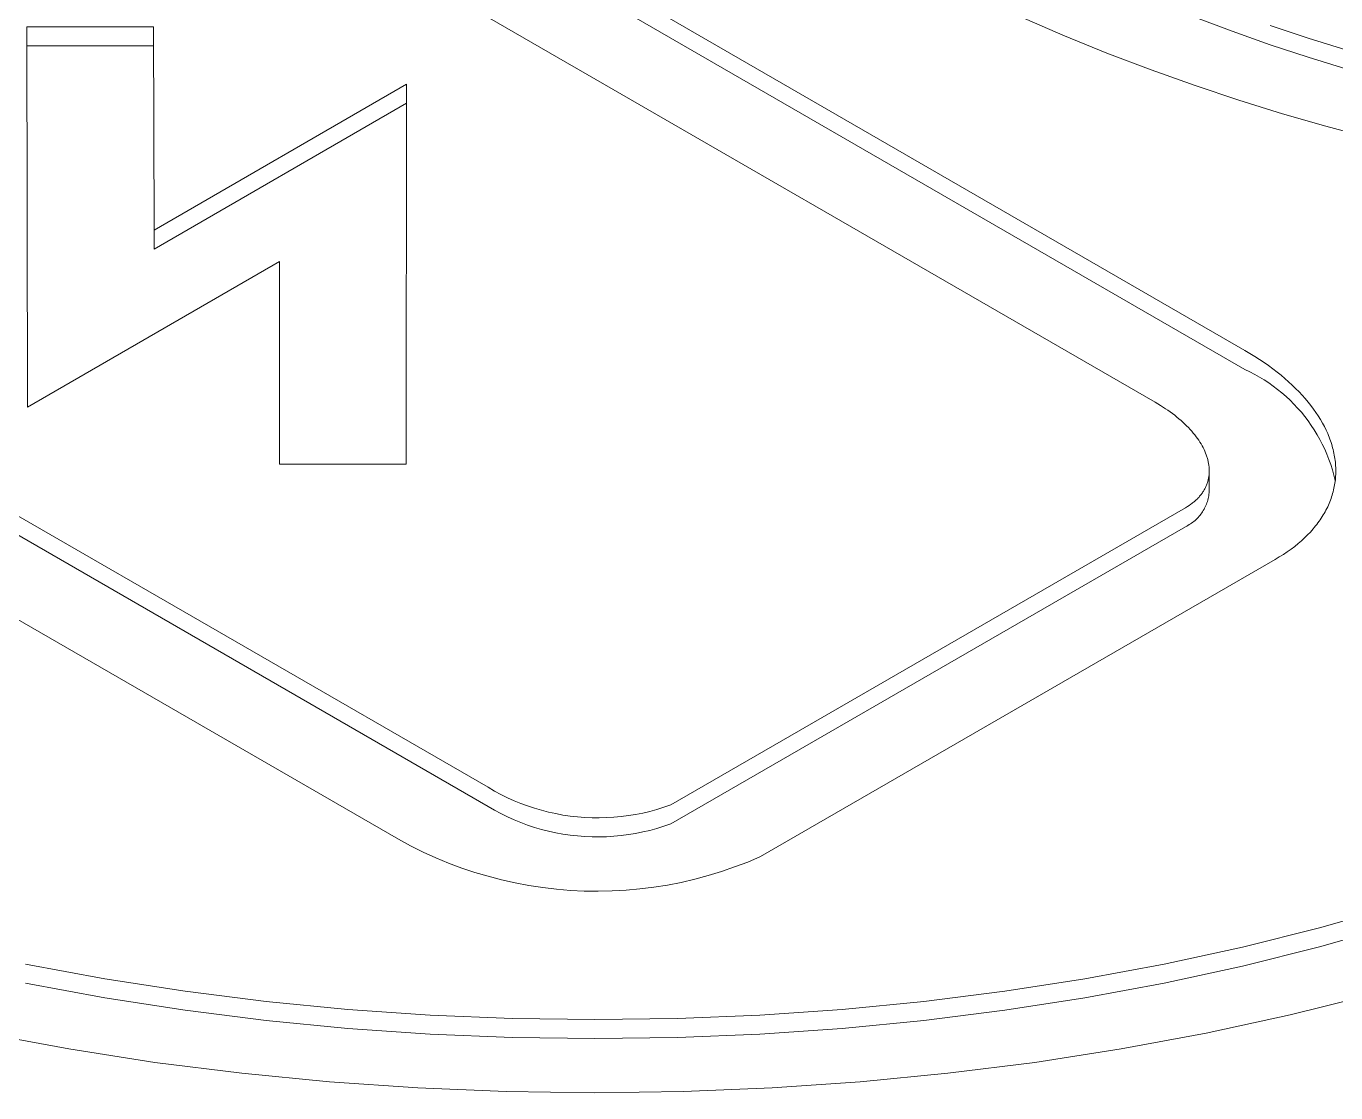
# Model space of a CAD drawing. Header units: millimetres. Extents: x -208 to 4974, y -28 to 3137.
# Drawn here: x 4686.42 to 4698.86, y 1194.42 to 1204.55 of the extents above; entities that cross this region are included whole.
import ezdxf

# ---------------------------------------------------------------- set-up
doc = ezdxf.new("R2010")
doc.units = ezdxf.units.MM
doc.layers.add('ZANO_R', color=7, linetype='Continuous', lineweight=0)

msp = doc.modelspace()

# ---------------------------------------------------------------- linework, layer by layer
at = {"layer": 'ZANO_R'}
for p, q in [((4686.504, 1208.104), (4697.994, 1201.47)), ((4686.504, 1207.923), (4697.994, 1201.289)), ((4697.143, 1200.978), (4685.652, 1207.612)), ((4696.267, 1204.464), (4695.85, 1204.643)), ((4697.509, 1204.636), (4697.872, 1204.501)), ((4686.43, 1204.542), (4687.634, 1204.543)), ((4686.438, 1200.931), (4686.43, 1204.542)), ((4687.634, 1204.543), (4687.638, 1202.611)), ((4697.872, 1204.501), (4698.234, 1204.373)), ((4698.234, 1204.554), (4698.594, 1204.435)), ((4696.685, 1204.294), (4696.267, 1204.464)), ((4698.234, 1204.373), (4698.594, 1204.254)), ((4698.594, 1204.435), (4698.952, 1204.324)), ((4686.43, 1204.361), (4687.634, 1204.362)), ((4697.103, 1204.134), (4696.685, 1204.294)), ((4698.594, 1204.254), (4698.952, 1204.144)), ((4697.521, 1203.985), (4697.103, 1204.134)), ((4679.319, 1203.956), (4690.809, 1197.322)), ((4687.638, 1202.611), (4690.035, 1203.998)), ((4690.035, 1203.998), (4690.032, 1200.39)), ((4697.937, 1203.846), (4697.521, 1203.985)), ((4679.319, 1203.775), (4690.809, 1197.141)), ((4687.638, 1202.43), (4690.035, 1203.817)), ((4698.352, 1203.717), (4697.937, 1203.846)), ((4698.764, 1203.598), (4698.352, 1203.717)), ((4699.172, 1203.49), (4698.764, 1203.598)), ((4689.958, 1196.83), (4678.467, 1203.464)), ((4687.638, 1202.611), (4687.638, 1202.43)), ((4688.829, 1202.316), (4686.438, 1200.931)), ((4688.828, 1200.39), (4688.829, 1202.316)), ((4697.994, 1201.47), (4698.041, 1201.442)), ((4698.041, 1201.442), (4698.088, 1201.413)), ((4698.088, 1201.413), (4698.132, 1201.384)), ((4697.994, 1201.289), (4698.041, 1201.267)), ((4698.041, 1201.267), (4698.087, 1201.243)), ((4698.132, 1201.384), (4698.176, 1201.355)), ((4698.176, 1201.355), (4698.218, 1201.326)), ((4698.218, 1201.326), (4698.259, 1201.296)), ((4698.259, 1201.296), (4698.299, 1201.265)), ((4698.299, 1201.265), (4698.337, 1201.235)), ((4698.087, 1201.243), (4698.133, 1201.217)), ((4698.133, 1201.217), (4698.177, 1201.19)), ((4698.177, 1201.19), (4698.221, 1201.161)), ((4698.221, 1201.161), (4698.263, 1201.131)), ((4698.337, 1201.235), (4698.374, 1201.204)), ((4698.374, 1201.204), (4698.409, 1201.173)), ((4698.409, 1201.173), (4698.443, 1201.141)), ((4698.443, 1201.141), (4698.476, 1201.109)), ((4698.263, 1201.131), (4698.305, 1201.1)), ((4698.305, 1201.1), (4698.345, 1201.067)), ((4698.345, 1201.067), (4698.385, 1201.033)), ((4698.385, 1201.033), (4698.423, 1200.997)), ((4698.476, 1201.109), (4698.508, 1201.077)), ((4698.508, 1201.077), (4698.538, 1201.045)), ((4698.538, 1201.045), (4698.567, 1201.013)), ((4697.193, 1200.948), (4697.143, 1200.978)), ((4697.24, 1200.917), (4697.193, 1200.948)), ((4697.263, 1200.902), (4697.24, 1200.917)), ((4697.286, 1200.886), (4697.263, 1200.902)), ((4698.423, 1200.997), (4698.46, 1200.96)), ((4698.46, 1200.96), (4698.495, 1200.922)), ((4698.495, 1200.922), (4698.53, 1200.883)), ((4698.567, 1201.013), (4698.594, 1200.98)), ((4698.594, 1200.98), (4698.62, 1200.947)), ((4698.62, 1200.947), (4698.645, 1200.914)), ((4698.645, 1200.914), (4698.669, 1200.881)), ((4697.307, 1200.87), (4697.286, 1200.886)), ((4697.328, 1200.854), (4697.307, 1200.87)), ((4697.349, 1200.837), (4697.328, 1200.854)), ((4697.368, 1200.821), (4697.349, 1200.837)), ((4697.388, 1200.804), (4697.368, 1200.821)), ((4697.406, 1200.788), (4697.388, 1200.804)), ((4697.424, 1200.771), (4697.406, 1200.788)), ((4697.441, 1200.754), (4697.424, 1200.771)), ((4698.53, 1200.883), (4698.563, 1200.843)), ((4698.563, 1200.843), (4698.594, 1200.801)), ((4698.594, 1200.801), (4698.624, 1200.758)), ((4698.669, 1200.881), (4698.691, 1200.848)), ((4698.691, 1200.848), (4698.711, 1200.814)), ((4698.711, 1200.814), (4698.731, 1200.781)), ((4698.731, 1200.781), (4698.749, 1200.747)), ((4697.458, 1200.737), (4697.441, 1200.754)), ((4697.474, 1200.72), (4697.458, 1200.737)), ((4697.489, 1200.703), (4697.474, 1200.72)), ((4697.504, 1200.686), (4697.489, 1200.703)), ((4697.518, 1200.669), (4697.504, 1200.686)), ((4697.531, 1200.651), (4697.518, 1200.669)), ((4697.544, 1200.634), (4697.531, 1200.651)), ((4698.624, 1200.758), (4698.653, 1200.715)), ((4698.653, 1200.715), (4698.68, 1200.67)), ((4698.68, 1200.67), (4698.705, 1200.625)), ((4698.749, 1200.747), (4698.765, 1200.713)), ((4698.765, 1200.713), (4698.78, 1200.68)), ((4698.78, 1200.68), (4698.787, 1200.663)), ((4698.787, 1200.663), (4698.794, 1200.646)), ((4698.794, 1200.646), (4698.801, 1200.629)), ((4697.556, 1200.617), (4697.544, 1200.634)), ((4697.567, 1200.599), (4697.556, 1200.617)), ((4697.578, 1200.582), (4697.567, 1200.599)), ((4697.588, 1200.565), (4697.578, 1200.582)), ((4697.597, 1200.547), (4697.588, 1200.565)), ((4697.606, 1200.53), (4697.597, 1200.547)), ((4697.614, 1200.513), (4697.606, 1200.53)), ((4698.705, 1200.625), (4698.729, 1200.579)), ((4698.729, 1200.579), (4698.752, 1200.532)), ((4698.752, 1200.532), (4698.773, 1200.484)), ((4698.801, 1200.629), (4698.807, 1200.612)), ((4698.807, 1200.612), (4698.812, 1200.595)), ((4698.812, 1200.595), (4698.818, 1200.578)), ((4698.818, 1200.578), (4698.823, 1200.561)), ((4698.823, 1200.561), (4698.827, 1200.544)), ((4698.827, 1200.544), (4698.832, 1200.528)), ((4698.832, 1200.528), (4698.836, 1200.511)), ((4697.621, 1200.495), (4697.614, 1200.513)), ((4697.627, 1200.478), (4697.621, 1200.495)), ((4697.633, 1200.461), (4697.627, 1200.478)), ((4697.636, 1200.452), (4697.633, 1200.461)), ((4697.639, 1200.444), (4697.636, 1200.452)), ((4697.641, 1200.435), (4697.639, 1200.444)), ((4697.643, 1200.427), (4697.641, 1200.435)), ((4697.645, 1200.418), (4697.643, 1200.427)), ((4697.647, 1200.41), (4697.645, 1200.418)), ((4697.649, 1200.401), (4697.647, 1200.41)), ((4697.65, 1200.393), (4697.649, 1200.401)), ((4697.652, 1200.384), (4697.65, 1200.393)), ((4698.773, 1200.484), (4698.792, 1200.435)), ((4698.792, 1200.435), (4698.809, 1200.386)), ((4698.836, 1200.511), (4698.839, 1200.494)), ((4698.839, 1200.494), (4698.843, 1200.477)), ((4698.843, 1200.477), (4698.846, 1200.46)), ((4698.846, 1200.46), (4698.848, 1200.443)), ((4698.848, 1200.443), (4698.851, 1200.426)), ((4698.851, 1200.426), (4698.853, 1200.409)), ((4698.853, 1200.409), (4698.854, 1200.393)), ((4698.854, 1200.393), (4698.855, 1200.376)), ((4690.032, 1200.39), (4688.828, 1200.39)), ((4697.65, 1200.261), (4697.652, 1200.269)), ((4697.653, 1200.376), (4697.652, 1200.384)), ((4697.652, 1200.269), (4697.653, 1200.277)), ((4697.654, 1200.367), (4697.653, 1200.376)), ((4697.653, 1200.277), (4697.654, 1200.285)), ((4697.655, 1200.359), (4697.654, 1200.367)), ((4697.654, 1200.285), (4697.655, 1200.293)), ((4697.655, 1200.351), (4697.655, 1200.359)), ((4697.656, 1200.343), (4697.655, 1200.351)), ((4697.655, 1200.302), (4697.656, 1200.31)), ((4697.655, 1200.293), (4697.655, 1200.302)), ((4697.656, 1200.334), (4697.656, 1200.343)), ((4697.656, 1200.326), (4697.656, 1200.334)), ((4697.656, 1200.318), (4697.656, 1200.326)), ((4697.656, 1200.31), (4697.656, 1200.318)), ((4697.656, 1200.31), (4697.656, 1200.145)), ((4698.809, 1200.386), (4698.825, 1200.337)), ((4698.825, 1200.337), (4698.839, 1200.286)), ((4698.839, 1200.286), (4698.852, 1200.236)), ((4698.855, 1200.276), (4698.854, 1200.259)), ((4698.855, 1200.376), (4698.856, 1200.359)), ((4698.856, 1200.292), (4698.855, 1200.276)), ((4698.856, 1200.359), (4698.857, 1200.342)), ((4698.857, 1200.309), (4698.856, 1200.292)), ((4698.857, 1200.342), (4698.857, 1200.326)), ((4698.857, 1200.326), (4698.857, 1200.309)), ((4697.605, 1200.14), (4697.609, 1200.147)), ((4697.609, 1200.147), (4697.613, 1200.155)), ((4697.613, 1200.155), (4697.617, 1200.162)), ((4697.617, 1200.162), (4697.621, 1200.169)), ((4697.621, 1200.169), (4697.624, 1200.177)), ((4697.624, 1200.177), (4697.627, 1200.184)), ((4697.627, 1200.184), (4697.63, 1200.192)), ((4697.63, 1200.192), (4697.633, 1200.199)), ((4697.633, 1200.199), (4697.636, 1200.207)), ((4697.636, 1200.207), (4697.639, 1200.215)), ((4697.639, 1200.215), (4697.641, 1200.222)), ((4697.641, 1200.222), (4697.643, 1200.23)), ((4697.643, 1200.23), (4697.645, 1200.238)), ((4697.645, 1200.238), (4697.647, 1200.246)), ((4697.647, 1200.246), (4697.649, 1200.253)), ((4697.649, 1200.253), (4697.65, 1200.261)), ((4697.655, 1200.131), (4697.656, 1200.145)), ((4698.836, 1200.145), (4698.832, 1200.128)), ((4698.839, 1200.161), (4698.836, 1200.145)), ((4698.843, 1200.177), (4698.839, 1200.161)), ((4698.846, 1200.193), (4698.843, 1200.177)), ((4698.848, 1200.21), (4698.846, 1200.193)), ((4698.851, 1200.226), (4698.848, 1200.21)), ((4698.853, 1200.243), (4698.851, 1200.226)), ((4698.854, 1200.259), (4698.853, 1200.243)), ((4697.489, 1200.016), (4697.497, 1200.022)), ((4697.497, 1200.022), (4697.505, 1200.028)), ((4697.505, 1200.028), (4697.512, 1200.034)), ((4697.512, 1200.034), (4697.519, 1200.04)), ((4697.519, 1200.04), (4697.526, 1200.046)), ((4697.526, 1200.046), (4697.533, 1200.052)), ((4697.533, 1200.052), (4697.54, 1200.059)), ((4697.54, 1200.059), (4697.546, 1200.065)), ((4697.546, 1200.065), (4697.552, 1200.072)), ((4697.552, 1200.072), (4697.559, 1200.078)), ((4697.559, 1200.078), (4697.564, 1200.085)), ((4697.564, 1200.085), (4697.57, 1200.092)), ((4697.57, 1200.092), (4697.576, 1200.098)), ((4697.576, 1200.098), (4697.581, 1200.105)), ((4697.581, 1200.105), (4697.586, 1200.112)), ((4697.586, 1200.112), (4697.591, 1200.119)), ((4697.591, 1200.119), (4697.596, 1200.126)), ((4697.596, 1200.126), (4697.6, 1200.133)), ((4697.6, 1200.133), (4697.605, 1200.14)), ((4697.629, 1200.011), (4697.634, 1200.024)), ((4697.634, 1200.024), (4697.638, 1200.037)), ((4697.638, 1200.037), (4697.642, 1200.05)), ((4697.642, 1200.05), (4697.645, 1200.064)), ((4697.645, 1200.064), (4697.648, 1200.077)), ((4697.648, 1200.077), (4697.651, 1200.09)), ((4697.651, 1200.09), (4697.653, 1200.104)), ((4697.653, 1200.104), (4697.654, 1200.117)), ((4697.654, 1200.117), (4697.655, 1200.131)), ((4698.8, 1200.032), (4698.794, 1200.017)), ((4698.806, 1200.048), (4698.8, 1200.032)), ((4698.812, 1200.064), (4698.806, 1200.048)), ((4698.817, 1200.08), (4698.812, 1200.064)), ((4698.823, 1200.096), (4698.817, 1200.08)), ((4698.827, 1200.112), (4698.823, 1200.096)), ((4698.832, 1200.128), (4698.827, 1200.112)), ((4692.544, 1197.156), (4697.43, 1199.977)), ((4697.43, 1199.977), (4697.448, 1199.987)), ((4697.448, 1199.987), (4697.465, 1199.999)), ((4697.465, 1199.999), (4697.481, 1200.01)), ((4697.481, 1200.01), (4697.489, 1200.016)), ((4697.559, 1199.895), (4697.568, 1199.905)), ((4697.568, 1199.905), (4697.576, 1199.916)), ((4697.576, 1199.916), (4697.584, 1199.927)), ((4697.584, 1199.927), (4697.592, 1199.939)), ((4697.592, 1199.939), (4697.599, 1199.95)), ((4697.599, 1199.95), (4697.606, 1199.962)), ((4697.606, 1199.962), (4697.612, 1199.974)), ((4697.612, 1199.974), (4697.618, 1199.986)), ((4697.618, 1199.986), (4697.624, 1199.999)), ((4697.624, 1199.999), (4697.629, 1200.011)), ((4698.738, 1199.908), (4698.729, 1199.893)), ((4698.747, 1199.923), (4698.738, 1199.908)), ((4698.756, 1199.939), (4698.747, 1199.923)), ((4698.764, 1199.954), (4698.756, 1199.939)), ((4698.772, 1199.97), (4698.764, 1199.954)), ((4698.78, 1199.985), (4698.772, 1199.97)), ((4698.787, 1200.001), (4698.78, 1199.985)), ((4698.794, 1200.017), (4698.787, 1200.001)), ((4692.544, 1196.975), (4697.43, 1199.796)), ((4697.43, 1199.796), (4697.442, 1199.802)), ((4697.442, 1199.802), (4697.454, 1199.809)), ((4697.454, 1199.809), (4697.466, 1199.816)), ((4697.466, 1199.816), (4697.477, 1199.823)), ((4697.477, 1199.823), (4697.488, 1199.831)), ((4697.488, 1199.831), (4697.499, 1199.839)), ((4697.499, 1199.839), (4697.51, 1199.847)), ((4697.51, 1199.847), (4697.521, 1199.856)), ((4697.521, 1199.856), (4697.531, 1199.865)), ((4697.531, 1199.865), (4697.54, 1199.875)), ((4697.54, 1199.875), (4697.55, 1199.885)), ((4697.55, 1199.885), (4697.559, 1199.895)), ((4698.641, 1199.775), (4698.629, 1199.76)), ((4698.653, 1199.789), (4698.641, 1199.775)), ((4698.665, 1199.804), (4698.653, 1199.789)), ((4698.677, 1199.818), (4698.665, 1199.804)), ((4698.688, 1199.833), (4698.677, 1199.818)), ((4698.699, 1199.848), (4698.688, 1199.833)), ((4698.709, 1199.863), (4698.699, 1199.848)), ((4698.719, 1199.878), (4698.709, 1199.863)), ((4698.729, 1199.893), (4698.719, 1199.878)), ((4698.53, 1199.663), (4698.499, 1199.636)), ((4698.56, 1199.69), (4698.53, 1199.663)), ((4698.589, 1199.718), (4698.56, 1199.69)), ((4698.616, 1199.746), (4698.589, 1199.718)), ((4698.629, 1199.76), (4698.616, 1199.746)), ((4698.36, 1199.533), (4698.321, 1199.509)), ((4698.397, 1199.558), (4698.36, 1199.533)), ((4698.432, 1199.584), (4698.397, 1199.558)), ((4698.467, 1199.609), (4698.432, 1199.584)), ((4698.499, 1199.636), (4698.467, 1199.609)), ((4698.281, 1199.485), (4693.395, 1196.664)), ((4698.321, 1199.509), (4698.281, 1199.485)), ((4690.809, 1197.322), (4690.869, 1197.287)), ((4690.869, 1197.287), (4690.93, 1197.254)), ((4690.93, 1197.254), (4690.993, 1197.223)), ((4690.993, 1197.223), (4691.056, 1197.195)), ((4691.056, 1197.195), (4691.12, 1197.169)), ((4691.12, 1197.169), (4691.185, 1197.145)), ((4690.809, 1197.141), (4690.869, 1197.106)), ((4690.869, 1197.106), (4690.93, 1197.073)), ((4690.93, 1197.073), (4690.993, 1197.043)), ((4690.993, 1197.043), (4691.056, 1197.014)), ((4691.185, 1197.145), (4691.251, 1197.123)), ((4691.251, 1197.123), (4691.317, 1197.104)), ((4691.317, 1197.104), (4691.384, 1197.086)), ((4691.384, 1197.086), (4691.452, 1197.072)), ((4691.452, 1197.072), (4691.52, 1197.059)), ((4691.52, 1197.059), (4691.589, 1197.049)), ((4691.589, 1197.049), (4691.658, 1197.041)), ((4691.658, 1197.041), (4691.727, 1197.036)), ((4691.935, 1197.034), (4692.004, 1197.038)), ((4692.004, 1197.038), (4692.073, 1197.044)), ((4692.073, 1197.044), (4692.142, 1197.053)), ((4692.142, 1197.053), (4692.21, 1197.065)), ((4692.21, 1197.065), (4692.278, 1197.078)), ((4692.278, 1197.078), (4692.345, 1197.094)), ((4692.345, 1197.094), (4692.412, 1197.112)), ((4692.412, 1197.112), (4692.478, 1197.133)), ((4692.478, 1197.133), (4692.544, 1197.156)), ((4691.056, 1197.014), (4691.12, 1196.988)), ((4691.12, 1196.988), (4691.185, 1196.964)), ((4691.185, 1196.964), (4691.251, 1196.942)), ((4691.251, 1196.942), (4691.317, 1196.923)), ((4691.317, 1196.923), (4691.384, 1196.906)), ((4691.727, 1197.036), (4691.796, 1197.033)), ((4691.796, 1197.033), (4691.865, 1197.032)), ((4691.865, 1197.032), (4691.935, 1197.034)), ((4692.278, 1196.898), (4692.345, 1196.913)), ((4692.345, 1196.913), (4692.412, 1196.932)), ((4692.412, 1196.932), (4692.478, 1196.952)), ((4692.478, 1196.952), (4692.544, 1196.975)), ((4690.074, 1196.767), (4689.958, 1196.83)), ((4691.384, 1196.906), (4691.452, 1196.891)), ((4691.452, 1196.891), (4691.52, 1196.878)), ((4691.52, 1196.878), (4691.589, 1196.868)), ((4691.589, 1196.868), (4691.658, 1196.86)), ((4691.658, 1196.86), (4691.727, 1196.855)), ((4691.727, 1196.855), (4691.796, 1196.852)), ((4691.796, 1196.852), (4691.865, 1196.851)), ((4691.865, 1196.851), (4691.935, 1196.853)), ((4691.935, 1196.853), (4692.004, 1196.857)), ((4692.004, 1196.857), (4692.073, 1196.864)), ((4692.073, 1196.864), (4692.142, 1196.873)), ((4692.142, 1196.873), (4692.21, 1196.884)), ((4692.21, 1196.884), (4692.278, 1196.898)), ((4690.192, 1196.708), (4690.074, 1196.767)), ((4690.313, 1196.653), (4690.192, 1196.708)), ((4693.395, 1196.664), (4693.274, 1196.613)), ((4690.435, 1196.603), (4690.313, 1196.653)), ((4690.559, 1196.556), (4690.435, 1196.603)), ((4690.684, 1196.514), (4690.559, 1196.556)), ((4693.15, 1196.566), (4693.025, 1196.523)), ((4693.274, 1196.613), (4693.15, 1196.566)), ((4690.811, 1196.477), (4690.684, 1196.514)), ((4690.938, 1196.443), (4690.811, 1196.477)), ((4691.067, 1196.414), (4690.938, 1196.443)), ((4691.197, 1196.39), (4691.067, 1196.414)), ((4692.642, 1196.42), (4692.513, 1196.394)), ((4692.771, 1196.45), (4692.642, 1196.42)), ((4692.899, 1196.484), (4692.771, 1196.45)), ((4693.025, 1196.523), (4692.899, 1196.484)), ((4691.328, 1196.37), (4691.197, 1196.39)), ((4691.459, 1196.354), (4691.328, 1196.37)), ((4691.591, 1196.344), (4691.459, 1196.354)), ((4691.723, 1196.337), (4691.591, 1196.344)), ((4691.855, 1196.335), (4691.723, 1196.337)), ((4691.987, 1196.338), (4691.855, 1196.335)), ((4692.119, 1196.345), (4691.987, 1196.338)), ((4692.251, 1196.357), (4692.119, 1196.345)), ((4692.382, 1196.374), (4692.251, 1196.357)), ((4692.513, 1196.394), (4692.382, 1196.374)), ((4698.703, 1195.989), (4699.421, 1196.194)), ((4697.972, 1195.806), (4698.703, 1195.989)), ((4698.703, 1195.808), (4699.421, 1196.013)), ((4697.229, 1195.644), (4697.972, 1195.806)), ((4697.972, 1195.625), (4698.703, 1195.808)), ((4686.419, 1195.644), (4687.172, 1195.504)), ((4696.476, 1195.504), (4697.229, 1195.644)), ((4697.229, 1195.464), (4697.972, 1195.625)), ((4686.419, 1195.464), (4687.172, 1195.324)), ((4687.172, 1195.504), (4687.934, 1195.386)), ((4695.714, 1195.386), (4696.476, 1195.504)), ((4696.476, 1195.324), (4697.229, 1195.464)), ((4687.172, 1195.324), (4687.934, 1195.205)), ((4687.934, 1195.386), (4688.703, 1195.289)), ((4694.945, 1195.289), (4695.714, 1195.386)), ((4695.714, 1195.205), (4696.476, 1195.324)), ((4699.21, 1195.358), (4698.425, 1195.162)), ((4687.934, 1195.205), (4688.703, 1195.108)), ((4688.703, 1195.289), (4689.478, 1195.214)), ((4689.478, 1195.214), (4690.258, 1195.16)), ((4693.39, 1195.16), (4694.17, 1195.214)), ((4694.17, 1195.214), (4694.945, 1195.289)), ((4694.945, 1195.108), (4695.714, 1195.205)), ((4688.703, 1195.108), (4689.478, 1195.033)), ((4690.258, 1195.16), (4691.04, 1195.127)), ((4691.04, 1195.127), (4691.824, 1195.117)), ((4691.824, 1195.117), (4692.608, 1195.127)), ((4692.608, 1195.127), (4693.39, 1195.16)), ((4694.17, 1195.033), (4694.945, 1195.108)), ((4698.425, 1195.162), (4697.627, 1194.988)), ((4686.829, 1194.838), (4686.02, 1194.988)), ((4689.478, 1195.033), (4690.258, 1194.979)), ((4690.258, 1194.979), (4691.04, 1194.947)), ((4691.04, 1194.947), (4691.824, 1194.936)), ((4691.824, 1194.936), (4692.608, 1194.947)), ((4692.608, 1194.947), (4693.39, 1194.979)), ((4693.39, 1194.979), (4694.17, 1195.033)), ((4697.627, 1194.988), (4696.819, 1194.838)), ((4687.647, 1194.711), (4686.829, 1194.838)), ((4696.819, 1194.838), (4696.001, 1194.711)), ((4688.473, 1194.607), (4687.647, 1194.711)), ((4696.001, 1194.711), (4695.175, 1194.607)), ((4689.305, 1194.526), (4688.473, 1194.607)), ((4695.175, 1194.607), (4694.342, 1194.526)), ((4690.142, 1194.468), (4689.305, 1194.526)), ((4690.982, 1194.433), (4690.142, 1194.468)), ((4691.824, 1194.422), (4690.982, 1194.433)), ((4692.665, 1194.433), (4691.824, 1194.422)), ((4693.506, 1194.468), (4692.665, 1194.433)), ((4694.342, 1194.526), (4693.506, 1194.468))]:
    msp.add_line(p, q, dxfattribs=at)

doc.saveas('drawing.dxf')
